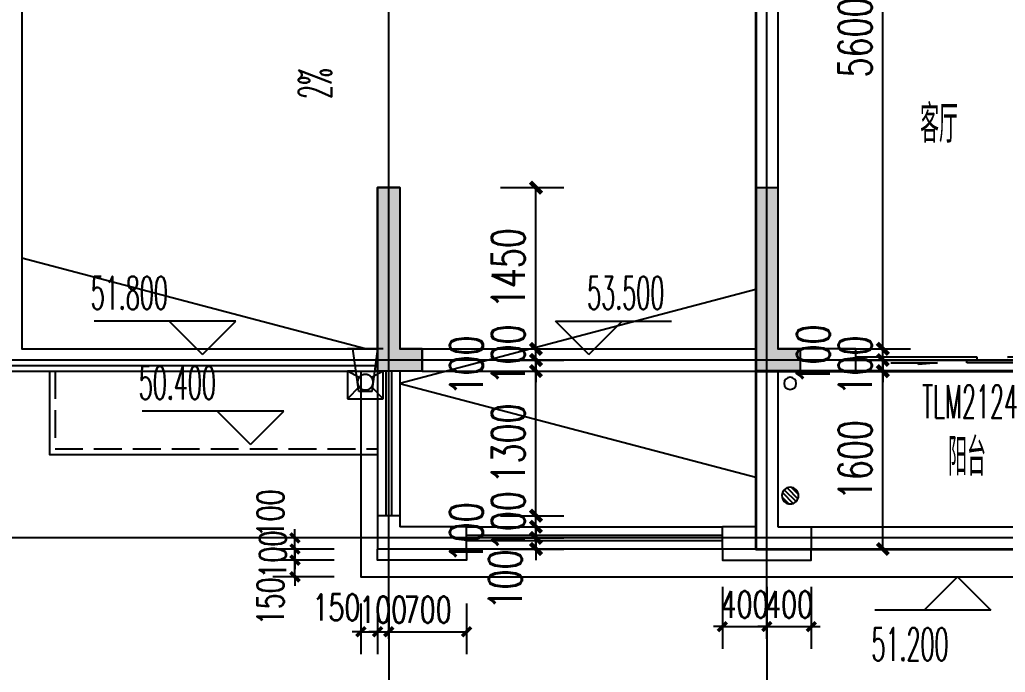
# Model space of a CAD drawing. Extents: x -59851 to 653804, y -249523 to 437614.
# Drawn here: x -30432 to -21569, y -112603 to -106734 of the extents above; entities that cross this region are included whole.
import ezdxf

# ---------------------------------------------------------------- set-up
doc = ezdxf.new("R2010")
doc.units = 0
doc.header["$LTSCALE"] = 1000
doc.header["$MEASUREMENT"] = 0
doc.linetypes.add('DASH', pattern=[0.35, 0.25, -0.1])
doc.linetypes.add('DASHEDX2', pattern=[1.5, 1, -0.5])
for name, color, linetype in [('-SY', 3, 'DASHEDX2'), ('A-ROOF', 7, 'Continuous'), ('A-外装饰线脚', 7, 'Continuous'), ('A-烟气道', 105, 'Continuous'), ('A-第三道尺寸线', 105, 'Continuous'), ('AE-FLOR', 151, 'Continuous'), ('AXIS', 3, 'Continuous'), ('DIM_ELEV', 3, 'Continuous'), ('DIM_SYMB', 3, 'Continuous'), ('DOTE', 16, 'Continuous'), ('NL', 5, 'Continuous'), ('PUB_HATCH', 8, 'Continuous'), ('PUB_TEXT', 7, 'Continuous'), ('WALL', 2, 'Continuous'), ('WINDOW', 4, 'Continuous'), ('WINDOW_TEXT', 7, 'Continuous'), ('ys', 154, 'Continuous'), ('剪力墙', 6, 'Continuous'), ('栏杆', 142, 'Continuous')]:
    doc.layers.add(name, color=color, linetype=linetype)
for name, color, linetype, lineweight in [('33计一半面积外廓线', 53, 'Continuous', 35), ('33计全面积外廓线', 21, 'Continuous', 35), ('A-第四道尺寸线(线脚尺寸)', 105, 'Continuous', 5)]:
    doc.layers.add(name, color=color, linetype=linetype, lineweight=lineweight)
doc.layers.add('_S-PS(排水管)', color=255, linetype='Continuous', plot=False)
doc.layers.add('A-area(算半面积)', color=23, linetype='Continuous', plot=False)
doc.styles.add('_TCH_DIM', font='SIMPLEX.shx', dxfattribs={"width": 0.7, "bigfont": 'GBCBIG.shx'})
doc.styles.add('_TCH_DIM_T3', font='SIMPLEX.shx', dxfattribs={"width": 0.705882, "bigfont": 'GBCBIG.shx'})
doc.styles.add('_TCH_WINDOW', font='SIMPLEX.shx', dxfattribs={"width": 0.7, "height": 3.5, "bigfont": 'GBCBIG.shx'})
doc.styles.get("Standard").update_dxf_attribs({"font": 'gbenor.shx', "width": 0.7, "bigfont": 'gbcbig.shx'})
doc.dimstyles.new('_TCH_ARCH&&100', dxfattribs={"dimtxt": 297.5, "dimasz": 100, "dimexe": 250, "dimexo": 300, "dimgap": 100, "dimtad": 1, "dimdec": 0, "dimzin": 0, "dimdsep": 46, "dimtxsty": '_TCH_DIM_T3', "dimblk": 'ARCHTICK', "dimcen": 0.09, "dimclrt": 7, "dimazin": 2, "dimtfac": 1, "dimtdec": 0, "dimtix": 1, "dimtmove": 2, "dimatfit": 3, "dimfxl": 0, "dimtolj": 1, "dimtzin": 0, "dimarcsym": 0})
doc.dimstyles.new('_TCH_ARCH&&80', dxfattribs={"dimtxt": 238, "dimasz": 80, "dimexe": 200, "dimexo": 240, "dimgap": 80, "dimtad": 1, "dimdec": 0, "dimzin": 0, "dimdsep": 46, "dimtxsty": '_TCH_DIM_T3', "dimblk": 'ARCHTICK', "dimcen": 0.09, "dimclrt": 7, "dimazin": 2, "dimtfac": 1, "dimtdec": 0, "dimtix": 1, "dimtmove": 2, "dimatfit": 3, "dimfxl": 0, "dimtolj": 1, "dimtzin": 0, "dimarcsym": 0})

# ---------------------------------------------------------------- blocks, each defined once
blk = doc.blocks.new('18fjlq0329')
at = {"layer": 'PUB_HATCH'}
for points in [[(-26813.7, -29544.5), (-27213.7, -29544.5), (-27213.7, -29344.5), (-27213.7, -27894.5), (-27013.7, -27894.5), (-27013.7, -29344.5), (-26813.7, -29344.5)], [(-23813.7, -29544.5), (-23813.7, -29344.5), (-23813.7, -27894.5), (-23613.7, -27894.5), (-23613.7, -29344.5), (-23413.7, -29344.5), (-23413.7, -29544.5)]]:
    blk.add_hatch(color=256, dxfattribs=at).paths.add_polyline_path(points)
at = {"layer": '剪力墙'}
for points in [[(-26813.7, -29544.5), (-27213.7, -29544.5), (-27213.7, -29344.5), (-27213.7, -27894.5), (-27013.7, -27894.5), (-27013.7, -29344.5), (-26813.7, -29344.5), (-26813.7, -29544.5)], [(-23813.7, -29544.5), (-23813.7, -29344.5), (-23813.7, -29344.5), (-23813.7, -27894.5), (-23613.7, -27894.5), (-23613.7, -29344.5), (-23413.7, -29344.5), (-23413.7, -29544.5), (-23813.7, -29544.5), (-23613.7, -29544.5)], [(-27013.7, -29344.5), (-27013.7, -29344.5)]]:
    blk.add_lwpolyline(points, dxfattribs=at)
blk = doc.blocks.new('zhouxianssceng0329')
at = {"layer": 'DOTE'}
for p, q in [((-27113.7, 132089.9), (-27113.7, 156469.4)), ((-23713.7, 132089.9), (-23713.7, 156469.4)), ((5501.3, 134598.2), (-44988.6, 134598.2)), ((5501.3, 132998.2), (-44988.6, 132998.2))]:
    blk.add_line(p, q, dxfattribs=at)
blk = doc.blocks.new('188xj0329')
blk.add_lwpolyline([(-27363.7, -34166.7), (-27363.7, -36016.7), (-20063.7, -36016.7), (-20063.7, -34866.7)])
at = {"layer": 'A-外装饰线脚'}
for points in [[(-26413.7, -35766.7), (-26413.7, -35866.7), (-27213.7, -35866.7), (-27213.7, -35766.7)], [(-24113.7, -35766.7), (-24113.7, -35866.7), (-23313.7, -35866.7), (-23313.7, -35766.7)]]:
    blk.add_lwpolyline(points, dxfattribs=at)
blk = doc.blocks.new('no2wuding0329')
at = {"layer": 'A-ROOF'}
for points in [[(-25563.6, 24698.2), (-29213.7, 24698.2), (-29213.7, 24898.2), (-29813.7, 24898.2), (-29813.7, 21598.2), (-30613.7, 21598.2), (-30613.7, 15698.2), (-27213.7, 15698.2)], [(-25563.6, 24648.2), (-29263.7, 24648.2), (-29263.7, 24848.2), (-29763.7, 24848.2), (-29763.7, 21548.2), (-30563.7, 21548.2), (-30563.7, 15748.2), (-27213.7, 15748.2)], [(-25563.6, 24498.2), (-29463.7, 24498.2), (-29613.7, 24498.2), (-29613.7, 21398.2), (-30413.7, 21398.2), (-30413.7, 15898.2), (-27213.7, 15898.2)], [(-30163.7, 15698.2), (-30163.7, 14948.2), (-27213.7, 14948.2)]]:
    blk.add_lwpolyline(points, dxfattribs=at)
at = {"layer": 'A-ROOF', "linetype": 'DASH'}
blk.add_lwpolyline([(-30113.7, 15698.2), (-30113.7, 14998.2), (-27213.7, 14998.2)], dxfattribs=at)
at = {"layer": 'A-烟气道'}
for points in [[(-27213.7, 24498.2), (-27213.7, 23818.2), (-26433.7, 23818.2), (-26433.7, 24498.2)], [(-27213.7, 24498.2), (-26433.7, 23818.2)], [(-26433.7, 24498.2), (-27213.7, 23818.2)]]:
    blk.add_lwpolyline(points, dxfattribs=at)
at = {"layer": 'A-烟气道', "linetype": 'DASH', "ltscale": 0.5}
for points in [[(-27113.7, 24498.2), (-27113.7, 23918.2), (-26533.7, 23918.2), (-26533.7, 24498.2)], [(-27013.7, 24498.2), (-27013.7, 24018.2), (-26633.7, 24018.2), (-26633.7, 24498.2)]]:
    blk.add_lwpolyline(points, dxfattribs=at)
at = {"layer": 'DIM_ELEV'}
for p, q in [((-27509.3, 24848.2), (-28783.3, 24848.2)), ((-27809.3, 24548.2), (-28109.3, 24848.2)), ((-27809.3, 24548.2), (-27509.3, 24848.2)), ((-30463.7, 20625.7), (-30763.7, 20925.7)), ((-30763.7, 20925.7), (-29489.7, 20925.7)), ((-30463.7, 20625.7), (-30163.7, 20925.7)), ((-27748.6, 19278.4), (-28048.6, 19578.4)), ((-28048.6, 19578.4), (-26774.6, 19578.4)), ((-27748.6, 19278.4), (-27448.6, 19578.4)), ((-28488.7, 16148.2), (-29762.8, 16148.2)), ((-28788.7, 15848.2), (-29088.7, 16148.2)), ((-28788.7, 15848.2), (-28488.7, 16148.2)), ((-28056.8, 15339.3), (-29330.9, 15339.3)), ((-28356.8, 15039.3), (-28656.8, 15339.3)), ((-28356.8, 15039.3), (-28056.8, 15339.3))]:
    blk.add_line(p, q, dxfattribs=at)
at = {"layer": 'PUB_TEXT', "style": '_TCH_DIM'}
for s, height, width, p in [('51.800', 297.5, 0.494118, (-28813.3, 24953.2)), ('51.800', 297.5, 0.494118, (-30219.7, 21030.7)), ('(', 297.5, 0.494118, (-26674.6, 19683.4)), ('结构', 337.59, 0.7, (-26576.6, 19683.4)), (')', 297.5, 0.494118, (-26232.5, 19683.4)), ('50.510', 297.5, 0.494118, (-27504.6, 19683.4)), ('51.800', 297.5, 0.494118, (-29792.8, 16253.2)), ('50.400', 297.5, 0.494118, (-29360.9, 15444.3))]:
    blk.add_text(s, height=height, dxfattribs=dict(at, width=width)).set_placement(p)
at = {"layer": 'PUB_TEXT', "width": 0.7}
blk.add_text('保温不上人屋面', height=337.59, dxfattribs=at).set_placement((-27704.4, 20349.2))
blk = doc.blocks.new('_ArchTick')
at = {"color": 0, "linetype": 'ByBlock', "const_width": 0.4}
blk.add_lwpolyline([(-0.5, -0.5), (0.5, 0.5)], dxfattribs=at)
blk = doc.blocks.new('*D535')
at = {"layer": 'A-第四道尺寸线(线脚尺寸)', "color": 0, "lineweight": -2, "transparency": 16777216}
for p, q in [((-27956.5, -104601.8), (-27956.5, -104521.8)), ((-27603.7, -104601.8), (-28156.5, -104601.8)), ((-27956.5, -104701.8), (-27956.5, -104601.8)), ((-27603.7, -104701.8), (-28156.5, -104701.8)), ((-27956.5, -104701.8), (-27956.5, -104781.8))]:
    blk.add_line(p, q, dxfattribs=at)
at = {"layer": 'Defpoints', "color": 0, "transparency": 16777216}
for p in [(-27956.5, -104601.8), (-27363.7, -104601.8), (-27363.7, -104701.8)]:
    blk.add_point(p, dxfattribs=at)
at = {"layer": 'A-第四道尺寸线(线脚尺寸)', "color": 0, "lineweight": -2, "transparency": 16777216, "xscale": 80, "yscale": 80, "zscale": 80}
for p, rotation in [((-27956.5, -104601.8), 270), ((-27956.5, -104701.8), 90)]:
    blk.add_blockref('_ArchTick', p, dxfattribs=dict(at, rotation=rotation))
at = {"layer": 'A-第四道尺寸线(线脚尺寸)', "color": 7, "transparency": 16777216, "insert": (-28176.5, -104381.8), "char_height": 238, "attachment_point": 5, "rotation": 90, "style": '_TCH_DIM_T3'}
blk.add_mtext('\\A1;100', dxfattribs=at)
blk = doc.blocks.new('*D536')
at = {"layer": 'A-第四道尺寸线(线脚尺寸)', "color": 0, "lineweight": -2, "transparency": 16777216}
for p, q in [((-27956.5, -104701.8), (-27956.5, -104621.8)), ((-27603.7, -104701.8), (-28156.5, -104701.8)), ((-27956.5, -104801.8), (-27956.5, -104701.8)), ((-27603.7, -104801.8), (-28156.5, -104801.8)), ((-27956.5, -104801.8), (-27956.5, -104881.8))]:
    blk.add_line(p, q, dxfattribs=at)
at = {"layer": 'Defpoints', "color": 0, "transparency": 16777216}
for p in [(-27956.5, -104701.8), (-27363.7, -104701.8), (-27363.7, -104801.8)]:
    blk.add_point(p, dxfattribs=at)
at = {"layer": 'A-第四道尺寸线(线脚尺寸)', "color": 0, "lineweight": -2, "transparency": 16777216, "xscale": 80, "yscale": 80, "zscale": 80}
for p, rotation in [((-27956.5, -104701.8), 270), ((-27956.5, -104801.8), 90)]:
    blk.add_blockref('_ArchTick', p, dxfattribs=dict(at, rotation=rotation))
at = {"layer": 'A-第四道尺寸线(线脚尺寸)', "color": 7, "transparency": 16777216, "insert": (-28155.5, -104751.8), "char_height": 238, "attachment_point": 5, "rotation": 90, "style": '_TCH_DIM_T3'}
blk.add_mtext('\\A1;100', dxfattribs=at)
blk = doc.blocks.new('*D537')
at = {"layer": 'A-第四道尺寸线(线脚尺寸)', "color": 0, "lineweight": -2, "transparency": 16777216}
for p, q in [((-27956.5, -104801.8), (-27956.5, -104721.8)), ((-27603.7, -104801.8), (-28156.5, -104801.8)), ((-27956.5, -104951.8), (-27956.5, -104801.8)), ((-27603.7, -104951.8), (-28156.5, -104951.8)), ((-27956.5, -104951.8), (-27956.5, -105031.8))]:
    blk.add_line(p, q, dxfattribs=at)
at = {"layer": 'Defpoints', "color": 0, "transparency": 16777216}
for p in [(-27956.5, -104801.8), (-27363.7, -104801.8), (-27363.7, -104951.8)]:
    blk.add_point(p, dxfattribs=at)
at = {"layer": 'A-第四道尺寸线(线脚尺寸)', "color": 0, "lineweight": -2, "transparency": 16777216, "xscale": 80, "yscale": 80, "zscale": 80}
for p, rotation in [((-27956.5, -104801.8), 270), ((-27956.5, -104951.8), 90)]:
    blk.add_blockref('_ArchTick', p, dxfattribs=dict(at, rotation=rotation))
at = {"layer": 'A-第四道尺寸线(线脚尺寸)', "color": 7, "transparency": 16777216, "insert": (-28176.5, -105171.8), "char_height": 238, "attachment_point": 5, "rotation": 90, "style": '_TCH_DIM_T3'}
blk.add_mtext('\\A1;150', dxfattribs=at)
blk = doc.blocks.new('*D538')
at = {"layer": 'A-第四道尺寸线(线脚尺寸)', "color": 0, "lineweight": -2, "transparency": 16777216}
for p, q in [((-27363.7, -105191.8), (-27363.7, -105646.1)), ((-27213.7, -105191.8), (-27213.7, -105646.1)), ((-27363.7, -105446.1), (-27443.7, -105446.1)), ((-27363.7, -105446.1), (-27213.7, -105446.1)), ((-27213.7, -105446.1), (-27133.7, -105446.1))]:
    blk.add_line(p, q, dxfattribs=at)
at = {"layer": 'Defpoints', "color": 0, "transparency": 16777216}
for p in [(-27363.7, -104951.8), (-27213.7, -104951.8), (-27213.7, -105446.1)]:
    blk.add_point(p, dxfattribs=at)
at = {"layer": 'A-第四道尺寸线(线脚尺寸)', "color": 0, "lineweight": -2, "transparency": 16777216, "xscale": 80, "yscale": 80, "zscale": 80}
blk.add_blockref('_ArchTick', (-27363.7, -105446.1), dxfattribs=at)
at = {"layer": 'A-第四道尺寸线(线脚尺寸)', "color": 0, "lineweight": -2, "transparency": 16777216, "xscale": 80, "yscale": 80, "zscale": 80, "rotation": 180}
blk.add_blockref('_ArchTick', (-27213.7, -105446.1), dxfattribs=at)
at = {"layer": 'A-第四道尺寸线(线脚尺寸)', "color": 7, "transparency": 16777216, "insert": (-27583.7, -105226.1), "char_height": 238, "attachment_point": 5, "style": '_TCH_DIM_T3'}
blk.add_mtext('\\A1;150', dxfattribs=at)
blk = doc.blocks.new('*D539')
at = {"layer": 'A-第四道尺寸线(线脚尺寸)', "color": 0, "lineweight": -2, "transparency": 16777216}
for p, q in [((-27213.7, -105191.8), (-27213.7, -105646.1)), ((-27113.7, -105191.8), (-27113.7, -105646.1)), ((-27213.7, -105446.1), (-27293.7, -105446.1)), ((-27213.7, -105446.1), (-27113.7, -105446.1)), ((-27113.7, -105446.1), (-27033.7, -105446.1))]:
    blk.add_line(p, q, dxfattribs=at)
at = {"layer": 'Defpoints', "color": 0, "transparency": 16777216}
for p in [(-27213.7, -104951.8), (-27113.7, -104951.8), (-27113.7, -105446.1)]:
    blk.add_point(p, dxfattribs=at)
at = {"layer": 'A-第四道尺寸线(线脚尺寸)', "color": 0, "lineweight": -2, "transparency": 16777216, "xscale": 80, "yscale": 80, "zscale": 80}
blk.add_blockref('_ArchTick', (-27213.7, -105446.1), dxfattribs=at)
at = {"layer": 'A-第四道尺寸线(线脚尺寸)', "color": 0, "lineweight": -2, "transparency": 16777216, "xscale": 80, "yscale": 80, "zscale": 80, "rotation": 180}
blk.add_blockref('_ArchTick', (-27113.7, -105446.1), dxfattribs=at)
at = {"layer": 'A-第四道尺寸线(线脚尺寸)', "color": 7, "transparency": 16777216, "insert": (-27163.7, -105247.1), "char_height": 238, "attachment_point": 5, "style": '_TCH_DIM_T3'}
blk.add_mtext('\\A1;100', dxfattribs=at)
blk = doc.blocks.new('*D540')
at = {"layer": 'A-第四道尺寸线(线脚尺寸)', "color": 0, "lineweight": -2, "transparency": 16777216}
for p, q in [((-27113.7, -105191.8), (-27113.7, -105646.1)), ((-26413.7, -105191.8), (-26413.7, -105646.1)), ((-27113.7, -105446.1), (-26413.7, -105446.1))]:
    blk.add_line(p, q, dxfattribs=at)
at = {"layer": 'Defpoints', "color": 0, "transparency": 16777216}
for p in [(-27113.7, -104951.8), (-26413.7, -104951.8), (-26413.7, -105446.1)]:
    blk.add_point(p, dxfattribs=at)
at = {"layer": 'A-第四道尺寸线(线脚尺寸)', "color": 0, "lineweight": -2, "transparency": 16777216, "xscale": 80, "yscale": 80, "zscale": 80, "rotation": 180}
blk.add_blockref('_ArchTick', (-27113.7, -105446.1), dxfattribs=at)
at = {"layer": 'A-第四道尺寸线(线脚尺寸)', "color": 0, "lineweight": -2, "transparency": 16777216, "xscale": 80, "yscale": 80, "zscale": 80}
blk.add_blockref('_ArchTick', (-26413.7, -105446.1), dxfattribs=at)
at = {"layer": 'A-第四道尺寸线(线脚尺寸)', "color": 7, "transparency": 16777216, "insert": (-26763.7, -105247.1), "char_height": 238, "attachment_point": 5, "style": '_TCH_DIM_T3'}
blk.add_mtext('\\A1;700', dxfattribs=at)
blk = doc.blocks.new('*D541')
at = {"layer": 'A-第四道尺寸线(线脚尺寸)', "color": 0, "lineweight": -2, "transparency": 16777216}
for p, q in [((-24113.7, -105041.8), (-24113.7, -105599.3)), ((-23713.7, -105041.8), (-23713.7, -105599.3)), ((-24113.7, -105399.3), (-24193.7, -105399.3)), ((-24113.7, -105399.3), (-23713.7, -105399.3)), ((-23713.7, -105399.3), (-23633.7, -105399.3))]:
    blk.add_line(p, q, dxfattribs=at)
at = {"layer": 'Defpoints', "color": 0, "transparency": 16777216}
for p in [(-24113.7, -104801.8), (-23713.7, -104801.8), (-23713.7, -105399.3)]:
    blk.add_point(p, dxfattribs=at)
at = {"layer": 'A-第四道尺寸线(线脚尺寸)', "color": 0, "lineweight": -2, "transparency": 16777216, "xscale": 80, "yscale": 80, "zscale": 80}
blk.add_blockref('_ArchTick', (-24113.7, -105399.3), dxfattribs=at)
at = {"layer": 'A-第四道尺寸线(线脚尺寸)', "color": 0, "lineweight": -2, "transparency": 16777216, "xscale": 80, "yscale": 80, "zscale": 80, "rotation": 180}
blk.add_blockref('_ArchTick', (-23713.7, -105399.3), dxfattribs=at)
at = {"layer": 'A-第四道尺寸线(线脚尺寸)', "color": 7, "transparency": 16777216, "insert": (-23913.7, -105200.3), "char_height": 238, "attachment_point": 5, "style": '_TCH_DIM_T3'}
blk.add_mtext('\\A1;400', dxfattribs=at)
blk = doc.blocks.new('*D542')
at = {"layer": 'A-第四道尺寸线(线脚尺寸)', "color": 0, "lineweight": -2, "transparency": 16777216}
for p, q in [((-23713.7, -105041.8), (-23713.7, -105599.3)), ((-23313.7, -105041.8), (-23313.7, -105599.3)), ((-23713.7, -105399.3), (-23793.7, -105399.3)), ((-23713.7, -105399.3), (-23313.7, -105399.3)), ((-23313.7, -105399.3), (-23233.7, -105399.3))]:
    blk.add_line(p, q, dxfattribs=at)
at = {"layer": 'Defpoints', "color": 0, "transparency": 16777216}
for p in [(-23713.7, -104801.8), (-23313.7, -104801.8), (-23313.7, -105399.3)]:
    blk.add_point(p, dxfattribs=at)
at = {"layer": 'A-第四道尺寸线(线脚尺寸)', "color": 0, "lineweight": -2, "transparency": 16777216, "xscale": 80, "yscale": 80, "zscale": 80}
blk.add_blockref('_ArchTick', (-23713.7, -105399.3), dxfattribs=at)
at = {"layer": 'A-第四道尺寸线(线脚尺寸)', "color": 0, "lineweight": -2, "transparency": 16777216, "xscale": 80, "yscale": 80, "zscale": 80, "rotation": 180}
blk.add_blockref('_ArchTick', (-23313.7, -105399.3), dxfattribs=at)
at = {"layer": 'A-第四道尺寸线(线脚尺寸)', "color": 7, "transparency": 16777216, "insert": (-23513.7, -105200.3), "char_height": 238, "attachment_point": 5, "style": '_TCH_DIM_T3'}
blk.add_mtext('\\A1;400', dxfattribs=at)
blk = doc.blocks.new('wumianyushuidou')
at = {"layer": '-SY'}
for p, q in [((34700.7, -105144.2), (34642.1, -105040.9)), ((34784.3, -105145.3), (34892.1, -105040.9)), ((34642.1, -105360.9), (34700.7, -105257.6)), ((34892.1, -105360.9), (34784.3, -105256.5))]:
    blk.add_line(p, q, dxfattribs=at)
for points in [[(34442.1, -105360.9), (34442.1, -105040.9)], [(34825.9, -105140.9), (34442.1, -105088.5)], [(34642.1, -105040.9), (34892.1, -105040.9)], [(34642.1, -105115.3), (34642.1, -105040.9)], [(34892.1, -105040.9), (34892.1, -105360.9)], [(34825.9, -105260.9), (34825.9, -105140.9)], [(34825.9, -105260.9), (34442.1, -105313.3)], [(34642.1, -105360.9), (34642.1, -105282.4)], [(34892.1, -105360.9), (34642.1, -105360.9)]]:
    blk.add_lwpolyline(points, dxfattribs=at)
blk.add_circle((34741.8, -105200.9), 70, dxfattribs=at)
blk = doc.blocks.new('18fyushuidou0429')
at = {"rotation": 90}
blk.add_blockref('wumianyushuidou', (-132714.5, -128743.8), dxfattribs=at)
at = {"xscale": -1, "rotation": 90}
blk.add_blockref('wumianyushuidou', (-132524.6, -68459.7), dxfattribs=at)
blk = doc.blocks.new('_LV13')
at = {"color": 0}
for p, q in [((-0.071, 0.495), (-0.495, 0.071)), ((0.183, 0.465), (-0.465, -0.183)), ((0.354, 0.354), (-0.354, -0.354)), ((0.465, 0.183), (-0.183, -0.465)), ((0.495, -0.071), (0.071, -0.495))]:
    blk.add_line(p, q, dxfattribs=at)
blk.add_circle((0, 0), 0.5)
blk = doc.blocks.new('jfdsjajkjkjkjkh')
at = {"layer": '_S-PS(排水管)'}
blk.add_lwpolyline([(-23558.7, 137478.3, 1), (-23448.7, 137478.3, 1)], format="xyb", close=True, dxfattribs=at)
at = {"layer": 'NL', "ltscale": 0.5, "extrusion": (0, 0, -1), "xscale": 150, "yscale": 150, "zscale": -150}
blk.add_blockref('_LV13', (23503.7, 136468.3), dxfattribs=at)
blk = doc.blocks.new('*D831')
at = {"layer": 'A-第三道尺寸线', "color": 0, "lineweight": -2, "transparency": 16777216}
for p, q in [((-23013.7, -109894.3), (-22420.5, -109894.3)), ((-22670.5, -111494.3), (-22670.5, -109894.3)), ((-23013.7, -111494.3), (-22420.5, -111494.3))]:
    blk.add_line(p, q, dxfattribs=at)
at = {"layer": 'Defpoints', "color": 0, "transparency": 16777216}
for p in [(-23313.7, -109894.3), (-22670.5, -109894.3), (-23313.7, -111494.3)]:
    blk.add_point(p, dxfattribs=at)
at = {"layer": 'A-第三道尺寸线', "color": 0, "lineweight": -2, "transparency": 16777216, "xscale": 100, "yscale": 100, "zscale": 100}
for p, rotation in [((-22670.5, -109894.3), 90), ((-22670.5, -111494.3), 270)]:
    blk.add_blockref('_ArchTick', p, dxfattribs=dict(at, rotation=rotation))
at = {"layer": 'A-第三道尺寸线', "color": 7, "transparency": 16777216, "insert": (-22919.3, -110694.3), "char_height": 297.5, "attachment_point": 5, "rotation": 90, "style": '_TCH_DIM_T3'}
blk.add_mtext('\\A1;1600', dxfattribs=at)
blk = doc.blocks.new('*D832')
at = {"layer": 'A-第三道尺寸线', "color": 0, "lineweight": -2, "transparency": 16777216}
for p, q in [((-22670.5, -109794.3), (-22670.5, -109694.3)), ((-23013.7, -109794.3), (-22420.5, -109794.3)), ((-22670.5, -109894.3), (-22670.5, -109794.3)), ((-23013.7, -109894.3), (-22420.5, -109894.3)), ((-22670.5, -109894.3), (-22670.5, -109994.3))]:
    blk.add_line(p, q, dxfattribs=at)
at = {"layer": 'Defpoints', "color": 0, "transparency": 16777216}
for p in [(-23313.7, -109794.3), (-22670.5, -109794.3), (-23313.7, -109894.3)]:
    blk.add_point(p, dxfattribs=at)
at = {"layer": 'A-第三道尺寸线', "color": 0, "lineweight": -2, "transparency": 16777216, "xscale": 100, "yscale": 100, "zscale": 100}
for p, rotation in [((-22670.5, -109794.3), 270), ((-22670.5, -109894.3), 90)]:
    blk.add_blockref('_ArchTick', p, dxfattribs=dict(at, rotation=rotation))
at = {"layer": 'A-第三道尺寸线', "color": 7, "transparency": 16777216, "insert": (-22919.3, -109844.3), "char_height": 297.5, "attachment_point": 5, "rotation": 90, "style": '_TCH_DIM_T3'}
blk.add_mtext('\\A1;100', dxfattribs=at)
blk = doc.blocks.new('*D833')
at = {"layer": 'A-第三道尺寸线', "color": 0, "lineweight": -2, "transparency": 16777216}
for p, q in [((-22670.5, -109694.3), (-22670.5, -109594.3)), ((-23013.7, -109694.3), (-22420.5, -109694.3)), ((-22670.5, -109794.3), (-22670.5, -109694.3)), ((-23013.7, -109794.3), (-22420.5, -109794.3)), ((-22670.5, -109794.3), (-22670.5, -109894.3))]:
    blk.add_line(p, q, dxfattribs=at)
at = {"layer": 'Defpoints', "color": 0, "transparency": 16777216}
for p in [(-23313.7, -109694.3), (-22670.5, -109694.3), (-23313.7, -109794.3)]:
    blk.add_point(p, dxfattribs=at)
at = {"layer": 'A-第三道尺寸线', "color": 0, "lineweight": -2, "transparency": 16777216, "xscale": 100, "yscale": 100, "zscale": 100}
for p, rotation in [((-22670.5, -109694.3), 270), ((-22670.5, -109794.3), 90)]:
    blk.add_blockref('_ArchTick', p, dxfattribs=dict(at, rotation=rotation))
at = {"layer": 'A-第三道尺寸线', "color": 7, "transparency": 16777216, "insert": (-23295.5, -109744.3), "char_height": 297.5, "attachment_point": 5, "rotation": 90, "style": '_TCH_DIM_T3'}
blk.add_mtext('\\A1;100', dxfattribs=at)
blk = doc.blocks.new('*D834')
at = {"layer": 'A-第三道尺寸线', "color": 0, "lineweight": -2, "transparency": 16777216}
for p, q in [((-23013.7, -104094.3), (-22420.5, -104094.3)), ((-22670.5, -109694.3), (-22670.5, -104094.3)), ((-23013.7, -109694.3), (-22420.5, -109694.3))]:
    blk.add_line(p, q, dxfattribs=at)
at = {"layer": 'Defpoints', "color": 0, "transparency": 16777216}
for p in [(-23313.7, -104094.3), (-22670.5, -104094.3), (-23313.7, -109694.3)]:
    blk.add_point(p, dxfattribs=at)
at = {"layer": 'A-第三道尺寸线', "color": 0, "lineweight": -2, "transparency": 16777216, "xscale": 100, "yscale": 100, "zscale": 100}
for p, rotation in [((-22670.5, -104094.3), 90), ((-22670.5, -109694.3), 270)]:
    blk.add_blockref('_ArchTick', p, dxfattribs=dict(at, rotation=rotation))
at = {"layer": 'A-第三道尺寸线', "color": 7, "transparency": 16777216, "insert": (-22919.3, -106894.3), "char_height": 297.5, "attachment_point": 5, "rotation": 90, "style": '_TCH_DIM_T3'}
blk.add_mtext('\\A1;5600', dxfattribs=at)
blk = doc.blocks.new('*D1681')
at = {"layer": 'A-第三道尺寸线', "color": 0, "lineweight": -2, "transparency": 16777216}
for p, q in [((-26109.5, -108244.3), (-25539.8, -108244.3)), ((-25789.8, -109694.3), (-25789.8, -108244.3)), ((-26109.5, -109694.3), (-25539.8, -109694.3))]:
    blk.add_line(p, q, dxfattribs=at)
at = {"layer": 'Defpoints', "color": 0, "transparency": 16777216}
for p in [(-26409.5, -108244.3), (-25789.8, -108244.3), (-26409.5, -109694.3)]:
    blk.add_point(p, dxfattribs=at)
at = {"layer": 'A-第三道尺寸线', "color": 0, "lineweight": -2, "transparency": 16777216, "xscale": 100, "yscale": 100, "zscale": 100}
for p, rotation in [((-25789.8, -108244.3), 90), ((-25789.8, -109694.3), 270)]:
    blk.add_blockref('_ArchTick', p, dxfattribs=dict(at, rotation=rotation))
at = {"layer": 'A-第三道尺寸线', "color": 7, "transparency": 16777216, "insert": (-26038.5, -108969.3), "char_height": 297.5, "attachment_point": 5, "rotation": 90, "style": '_TCH_DIM_T3'}
blk.add_mtext('\\A1;1450', dxfattribs=at)
blk = doc.blocks.new('*D1682')
at = {"layer": 'A-第三道尺寸线', "color": 0, "lineweight": -2, "transparency": 16777216}
for p, q in [((-25789.8, -109694.3), (-25789.8, -109594.3)), ((-26109.5, -109694.3), (-25539.8, -109694.3)), ((-25789.8, -109794.3), (-25789.8, -109694.3)), ((-26109.5, -109794.3), (-25539.8, -109794.3)), ((-25789.8, -109794.3), (-25789.8, -109894.3))]:
    blk.add_line(p, q, dxfattribs=at)
at = {"layer": 'Defpoints', "color": 0, "transparency": 16777216}
for p in [(-26409.5, -109694.3), (-25789.8, -109694.3), (-26409.5, -109794.3)]:
    blk.add_point(p, dxfattribs=at)
at = {"layer": 'A-第三道尺寸线', "color": 0, "lineweight": -2, "transparency": 16777216, "xscale": 100, "yscale": 100, "zscale": 100}
for p, rotation in [((-25789.8, -109694.3), 270), ((-25789.8, -109794.3), 90)]:
    blk.add_blockref('_ArchTick', p, dxfattribs=dict(at, rotation=rotation))
at = {"layer": 'A-第三道尺寸线', "color": 7, "transparency": 16777216, "insert": (-26038.5, -109744.3), "char_height": 297.5, "attachment_point": 5, "rotation": 90, "style": '_TCH_DIM_T3'}
blk.add_mtext('\\A1;100', dxfattribs=at)
blk = doc.blocks.new('*D1683')
at = {"layer": 'A-第三道尺寸线', "color": 0, "lineweight": -2, "transparency": 16777216}
for p, q in [((-25789.8, -109794.3), (-25789.8, -109694.3)), ((-26109.5, -109794.3), (-25539.8, -109794.3)), ((-25789.8, -109894.3), (-25789.8, -109794.3)), ((-26109.5, -109894.3), (-25539.8, -109894.3)), ((-25789.8, -109894.3), (-25789.8, -109994.3))]:
    blk.add_line(p, q, dxfattribs=at)
at = {"layer": 'Defpoints', "color": 0, "transparency": 16777216}
for p in [(-26409.5, -109794.3), (-25789.8, -109794.3), (-26409.5, -109894.3)]:
    blk.add_point(p, dxfattribs=at)
at = {"layer": 'A-第三道尺寸线', "color": 0, "lineweight": -2, "transparency": 16777216, "xscale": 100, "yscale": 100, "zscale": 100}
for p, rotation in [((-25789.8, -109794.3), 270), ((-25789.8, -109894.3), 90)]:
    blk.add_blockref('_ArchTick', p, dxfattribs=dict(at, rotation=rotation))
at = {"layer": 'A-第三道尺寸线', "color": 7, "transparency": 16777216, "insert": (-26414.8, -109844.3), "char_height": 297.5, "attachment_point": 5, "rotation": 90, "style": '_TCH_DIM_T3'}
blk.add_mtext('\\A1;100', dxfattribs=at)
blk = doc.blocks.new('*D1684')
at = {"layer": 'A-第三道尺寸线', "color": 0, "lineweight": -2, "transparency": 16777216}
for p, q in [((-26109.5, -109894.3), (-25539.8, -109894.3)), ((-25789.8, -111194.3), (-25789.8, -109894.3)), ((-26109.5, -111194.3), (-25539.8, -111194.3))]:
    blk.add_line(p, q, dxfattribs=at)
at = {"layer": 'Defpoints', "color": 0, "transparency": 16777216}
for p in [(-26409.5, -109894.3), (-25789.8, -109894.3), (-26409.5, -111194.3)]:
    blk.add_point(p, dxfattribs=at)
at = {"layer": 'A-第三道尺寸线', "color": 0, "lineweight": -2, "transparency": 16777216, "xscale": 100, "yscale": 100, "zscale": 100}
for p, rotation in [((-25789.8, -109894.3), 90), ((-25789.8, -111194.3), 270)]:
    blk.add_blockref('_ArchTick', p, dxfattribs=dict(at, rotation=rotation))
at = {"layer": 'A-第三道尺寸线', "color": 7, "transparency": 16777216, "insert": (-26038.5, -110544.3), "char_height": 297.5, "attachment_point": 5, "rotation": 90, "style": '_TCH_DIM_T3'}
blk.add_mtext('\\A1;1300', dxfattribs=at)
blk = doc.blocks.new('*D1685')
at = {"layer": 'A-第三道尺寸线', "color": 0, "lineweight": -2, "transparency": 16777216}
for p, q in [((-25789.8, -111194.3), (-25789.8, -111094.3)), ((-26109.5, -111194.3), (-25539.8, -111194.3)), ((-25789.8, -111294.3), (-25789.8, -111194.3)), ((-26109.5, -111294.3), (-25539.8, -111294.3)), ((-25789.8, -111294.3), (-25789.8, -111394.3))]:
    blk.add_line(p, q, dxfattribs=at)
at = {"layer": 'Defpoints', "color": 0, "transparency": 16777216}
for p in [(-26409.5, -111194.3), (-25789.8, -111194.3), (-26409.5, -111294.3)]:
    blk.add_point(p, dxfattribs=at)
at = {"layer": 'A-第三道尺寸线', "color": 0, "lineweight": -2, "transparency": 16777216, "xscale": 100, "yscale": 100, "zscale": 100}
for p, rotation in [((-25789.8, -111194.3), 270), ((-25789.8, -111294.3), 90)]:
    blk.add_blockref('_ArchTick', p, dxfattribs=dict(at, rotation=rotation))
at = {"layer": 'A-第三道尺寸线', "color": 7, "transparency": 16777216, "insert": (-26038.5, -111244.3), "char_height": 297.5, "attachment_point": 5, "rotation": 90, "style": '_TCH_DIM_T3'}
blk.add_mtext('\\A1;100', dxfattribs=at)
blk = doc.blocks.new('*D1686')
at = {"layer": 'A-第三道尺寸线', "color": 0, "lineweight": -2, "transparency": 16777216}
for p, q in [((-25789.8, -111294.3), (-25789.8, -111194.3)), ((-26109.5, -111294.3), (-25539.8, -111294.3)), ((-25789.8, -111394.3), (-25789.8, -111294.3)), ((-26109.5, -111394.3), (-25539.8, -111394.3)), ((-25789.8, -111394.3), (-25789.8, -111494.3))]:
    blk.add_line(p, q, dxfattribs=at)
at = {"layer": 'Defpoints', "color": 0, "transparency": 16777216}
for p in [(-26409.5, -111294.3), (-25789.8, -111294.3), (-26409.5, -111394.3)]:
    blk.add_point(p, dxfattribs=at)
at = {"layer": 'A-第三道尺寸线', "color": 0, "lineweight": -2, "transparency": 16777216, "xscale": 100, "yscale": 100, "zscale": 100}
for p, rotation in [((-25789.8, -111294.3), 270), ((-25789.8, -111394.3), 90)]:
    blk.add_blockref('_ArchTick', p, dxfattribs=dict(at, rotation=rotation))
at = {"layer": 'A-第三道尺寸线', "color": 7, "transparency": 16777216, "insert": (-26414.8, -111344.3), "char_height": 297.5, "attachment_point": 5, "rotation": 90, "style": '_TCH_DIM_T3'}
blk.add_mtext('\\A1;100', dxfattribs=at)
blk = doc.blocks.new('*D1687')
at = {"layer": 'A-第三道尺寸线', "color": 0, "lineweight": -2, "transparency": 16777216}
for p, q in [((-25789.8, -111394.3), (-25789.8, -111294.3)), ((-26109.5, -111394.3), (-25539.8, -111394.3)), ((-25789.8, -111494.3), (-25789.8, -111394.3)), ((-26109.5, -111494.3), (-25539.8, -111494.3)), ((-25789.8, -111494.3), (-25789.8, -111594.3))]:
    blk.add_line(p, q, dxfattribs=at)
at = {"layer": 'Defpoints', "color": 0, "transparency": 16777216}
for p in [(-26409.5, -111394.3), (-25789.8, -111394.3), (-26409.5, -111494.3)]:
    blk.add_point(p, dxfattribs=at)
at = {"layer": 'A-第三道尺寸线', "color": 0, "lineweight": -2, "transparency": 16777216, "xscale": 100, "yscale": 100, "zscale": 100}
for p, rotation in [((-25789.8, -111394.3), 270), ((-25789.8, -111494.3), 90)]:
    blk.add_blockref('_ArchTick', p, dxfattribs=dict(at, rotation=rotation))
at = {"layer": 'A-第三道尺寸线', "color": 7, "transparency": 16777216, "insert": (-26064.8, -111769.3), "char_height": 297.5, "attachment_point": 5, "rotation": 90, "style": '_TCH_DIM_T3'}
blk.add_mtext('\\A1;100', dxfattribs=at)
blk = doc.blocks.new('*D3169')
at = {"layer": 'AXIS', "color": 0, "lineweight": -2, "transparency": 16777216}
for p, q in [((-30513.7, -112602.6), (-30513.7, -115052.6)), ((-27113.7, -112602.6), (-27113.7, -115052.6)), ((-30513.7, -114802.6), (-27113.7, -114802.6))]:
    blk.add_line(p, q, dxfattribs=at)
at = {"layer": 'Defpoints', "color": 0, "transparency": 16777216}
for p in [(-30513.7, -112302.6), (-27113.7, -112302.6), (-27113.7, -114802.6)]:
    blk.add_point(p, dxfattribs=at)
at = {"layer": 'AXIS', "color": 0, "lineweight": -2, "transparency": 16777216, "xscale": 100, "yscale": 100, "zscale": 100, "rotation": 180}
blk.add_blockref('_ArchTick', (-30513.7, -114802.6), dxfattribs=at)
at = {"layer": 'AXIS', "color": 0, "lineweight": -2, "transparency": 16777216, "xscale": 100, "yscale": 100, "zscale": 100}
blk.add_blockref('_ArchTick', (-27113.7, -114802.6), dxfattribs=at)
at = {"layer": 'AXIS', "color": 7, "transparency": 16777216, "insert": (-28813.7, -114553.9), "char_height": 297.5, "attachment_point": 5, "style": '_TCH_DIM_T3'}
blk.add_mtext('\\A1;3400', dxfattribs=at)
blk = doc.blocks.new('*D3170')
at = {"layer": 'AXIS', "color": 0, "lineweight": -2, "transparency": 16777216}
for p, q in [((-27113.7, -112602.6), (-27113.7, -115052.6)), ((-23713.7, -112602.6), (-23713.7, -115052.6)), ((-27113.7, -114802.6), (-23713.7, -114802.6))]:
    blk.add_line(p, q, dxfattribs=at)
at = {"layer": 'Defpoints', "color": 0, "transparency": 16777216}
for p in [(-27113.7, -112302.6), (-23713.7, -112302.6), (-23713.7, -114802.6)]:
    blk.add_point(p, dxfattribs=at)
at = {"layer": 'AXIS', "color": 0, "lineweight": -2, "transparency": 16777216, "xscale": 100, "yscale": 100, "zscale": 100, "rotation": 180}
blk.add_blockref('_ArchTick', (-27113.7, -114802.6), dxfattribs=at)
at = {"layer": 'AXIS', "color": 0, "lineweight": -2, "transparency": 16777216, "xscale": 100, "yscale": 100, "zscale": 100}
blk.add_blockref('_ArchTick', (-23713.7, -114802.6), dxfattribs=at)
at = {"layer": 'AXIS', "color": 7, "transparency": 16777216, "insert": (-25413.7, -114553.9), "char_height": 297.5, "attachment_point": 5, "style": '_TCH_DIM_T3'}
blk.add_mtext('\\A1;3400', dxfattribs=at)
blk = doc.blocks.new('*D3171')
at = {"layer": 'AXIS', "color": 0, "lineweight": -2, "transparency": 16777216}
for p, q in [((-23713.7, -112602.6), (-23713.7, -115052.6)), ((-20313.7, -112602.6), (-20313.7, -115052.6)), ((-23713.7, -114802.6), (-20313.7, -114802.6))]:
    blk.add_line(p, q, dxfattribs=at)
at = {"layer": 'Defpoints', "color": 0, "transparency": 16777216}
for p in [(-23713.7, -112302.6), (-20313.7, -112302.6), (-20313.7, -114802.6)]:
    blk.add_point(p, dxfattribs=at)
at = {"layer": 'AXIS', "color": 0, "lineweight": -2, "transparency": 16777216, "xscale": 100, "yscale": 100, "zscale": 100, "rotation": 180}
blk.add_blockref('_ArchTick', (-23713.7, -114802.6), dxfattribs=at)
at = {"layer": 'AXIS', "color": 0, "lineweight": -2, "transparency": 16777216, "xscale": 100, "yscale": 100, "zscale": 100}
blk.add_blockref('_ArchTick', (-20313.7, -114802.6), dxfattribs=at)
at = {"layer": 'AXIS', "color": 7, "transparency": 16777216, "insert": (-22013.7, -114553.9), "char_height": 297.5, "attachment_point": 5, "style": '_TCH_DIM_T3'}
blk.add_mtext('\\A1;3400', dxfattribs=at)
blk = doc.blocks.new('$DorLib2D$00000131')
at = {"color": 0, "linetype": 'Continuous'}
for p, q in [((0.15, 0.125), (0.2319, 0.1973)), ((0.2319, 0.1973), (0.2319, 0.125)), ((-0.5, 0.125), (-0.5, 0)), ((0.0192, 0.125), (-0.5, 0.125)), ((0.0192, 0), (0.0192, 0.125)), ((0.35, 0.125), (0.15, 0.125)), ((-0.5, 0), (0.0192, 0)), ((-0.024, 0), (0.5, 0)), ((-0.024, -0.125), (-0.024, 0)), ((0.5, 0), (0.5, -0.125)), ((-0.35, -0.125), (-0.15, -0.125)), ((-0.2319, -0.1973), (-0.2319, -0.125)), ((-0.15, -0.125), (-0.2319, -0.1973)), ((0.5, -0.125), (-0.024, -0.125))]:
    blk.add_line(p, q, dxfattribs=at)
blk = doc.blocks.new('18fxianjiao')
at = {"layer": 'A-第四道尺寸线(线脚尺寸)'}
for base, p1, p2, angle, picture, middle in [((-27956.5, -104601.8), (-27363.7, -104701.8), (-27363.7, -104601.8), 90, '*D535', (-28176.5, -104381.8)), ((-27956.5, -104801.8), (-27363.7, -104951.8), (-27363.7, -104801.8), 90, '*D537', (-28176.5, -105171.8)), ((-27213.7, -105446.1), (-27363.7, -104951.8), (-27213.7, -104951.8), 0, '*D538', (-27583.7, -105226.1))]:
    dim = blk.add_linear_dim(base=base, p1=p1, p2=p2, angle=angle, dimstyle='_TCH_ARCH&&80', dxfattribs=at)
    dim.commit()
    dim.dimension.update_dxf_attribs({"geometry": picture, "text_midpoint": middle, "dimtype": 129})
for p1, p2, distance, picture, middle in [((-27363.7, -104801.8), (-27363.7, -104701.8), 592.8, '*D536', (-28155.5, -104751.8)), ((-24113.7, -104801.8), (-23713.7, -104801.8), -597.6, '*D541', (-23913.7, -105200.3)), ((-23713.7, -104801.8), (-23313.7, -104801.8), -597.6, '*D542', (-23513.7, -105200.3)), ((-27213.7, -104951.8), (-27113.7, -104951.8), -494.3, '*D539', (-27163.7, -105247.1)), ((-27113.7, -104951.8), (-26413.7, -104951.8), -494.3, '*D540', (-26763.7, -105247.1))]:
    dim = blk.add_aligned_dim(p1=p1, p2=p2, distance=distance, dimstyle='_TCH_ARCH&&80', dxfattribs=at)
    dim.commit()
    dim.dimension.update_dxf_attribs({"geometry": picture, "text_midpoint": middle})

msp = doc.modelspace()

# ---------------------------------------------------------------- linework, layer by layer
for points in [[(-26813.7, -109694.3), (-23813.7, -109694.3)], [(-26813.7, -109894.3), (-23813.7, -109894.3)]]:
    msp.add_lwpolyline(points)
at = {"layer": '33计一半面积外廓线'}
msp.add_lwpolyline([(-23813.7, -109894.3), (-23813.7, -111494.3), (-20213.7, -111494.3), (-20213.7, -109894.3)], close=True, dxfattribs=at)
at = {"layer": '33计全面积外廓线'}
msp.add_lwpolyline([(-16213.7, -103994.3), (-17613.7, -103994.3), (-17613.7, -100894.3), (-23813.7, -100894.3), (-23813.7, -109894.3), (186.3, -109894.3)], dxfattribs=at)
at = {"layer": 'AE-FLOR'}
for points in [[(-27213.7, -109894.3), (-27213.7, -111194.3)], [(-27013.7, -109894.3), (-27013.7, -111194.3)], [(-26413.7, -111294.3), (-24113.7, -111294.3)], [(-23313.7, -111294.3), (-21013.7, -111294.3)], [(-24113.7, -111494.3), (-26413.7, -111494.3)], [(-23313.7, -111494.3), (-21013.7, -111494.3)]]:
    msp.add_lwpolyline(points, dxfattribs=at)
at = {"layer": 'AXIS'}
for p, q in [((-27113.7, -112302.6), (-27113.7, -116302.6)), ((-23713.7, -112302.6), (-23713.7, -116302.6))]:
    msp.add_line(p, q, dxfattribs=at)
at = {"layer": 'DIM_ELEV'}
for p, q in [((-25313.7, -109744.3), (-25613.7, -109444.3)), ((-25613.7, -109444.3), (-24571, -109444.3)), ((-25313.7, -109744.3), (-25013.7, -109444.3)), ((-22000.1, -111744.3), (-22300.1, -112044.3)), ((-22000.1, -111744.3), (-21700.1, -112044.3)), ((-21700.1, -112044.3), (-22742.8, -112044.3))]:
    msp.add_line(p, q, dxfattribs=at)
at = {"layer": 'DIM_SYMB'}
msp.add_lwpolyline([(-27522, -107025.4, 0, 0, 0), (-27522, -107518.5, 80, 0, 0), (-27522, -107818.5, 0, 0, 0)], format="xyseb", dxfattribs=at)
at = {"layer": 'WALL'}
for p, q in [((-23813.7, -100894.3), (-23813.7, -109794.3)), ((-23613.7, -101094.3), (-23613.7, -109694.3)), ((-27213.7, -108244.3), (-27213.7, -109894.3)), ((-27013.7, -108244.3), (-27213.7, -108244.3)), ((-27013.7, -108244.3), (-27013.7, -109694.3)), ((-26813.7, -109694.3), (-27013.7, -109694.3)), ((-26813.7, -109894.3), (-26813.7, -109694.3)), ((-22913.7, -109694.3), (-23613.7, -109694.3)), ((-22913.7, -109894.3), (-22913.7, -109694.3)), ((-23813.7, -109794.3), (-23813.7, -111494.3)), ((-26813.7, -109894.3), (-27213.7, -109894.3)), ((-23613.7, -109894.3), (-22913.7, -109894.3)), ((-23613.7, -109894.3), (-23613.7, -111294.3)), ((-27213.7, -111194.3), (-27213.7, -111494.3)), ((-27013.7, -111194.3), (-27213.7, -111194.3)), ((-27013.7, -111194.3), (-27013.7, -111294.3)), ((-26413.7, -111294.3), (-27013.7, -111294.3)), ((-26413.7, -111494.3), (-26413.7, -111294.3)), ((-23813.7, -111294.3), (-24113.7, -111294.3)), ((-24113.7, -111494.3), (-24113.7, -111294.3)), ((-23813.7, -111494.3), (-23813.7, -111294.3)), ((-23613.7, -111294.3), (-23313.7, -111294.3)), ((-23313.7, -111294.3), (-23313.7, -111494.3)), ((-26413.7, -111494.3), (-27213.7, -111494.3)), ((-23813.7, -111494.3), (-24113.7, -111494.3)), ((-23813.7, -111494.3), (-23313.7, -111494.3))]:
    msp.add_line(p, q, dxfattribs=at)
at = {"layer": 'WINDOW'}
msp.add_line((-22913.7, -109894.3), (-20813.7, -109894.3), dxfattribs=at)
at = {"layer": 'ys'}
for points in [[(-27323.7, -109694.3), (-30413.7, -108879.4)], [(-23813.7, -109160.4), (-27013.7, -110004.3), (-23813.7, -110848.2)]]:
    msp.add_lwpolyline(points, dxfattribs=at)
at = {"layer": '栏杆'}
for points in [[(-27138.7, -109894.3), (-27138.7, -111194.3)], [(-27088.7, -109894.3), (-27088.7, -111194.3)], [(-26413.7, -111369.3), (-24113.7, -111369.3)], [(-24113.7, -111419.3), (-26413.7, -111419.3)]]:
    msp.add_lwpolyline(points, dxfattribs=at)

# ---------------------------------------------------------------- block references
for name, p in [('zhouxianssceng0329', (0, -244392.5)), ('188xj0329', (0, -75727.5)), ('18fjlq0329', (0, -80349.7)), ('18fxianjiao', (0, -6792.5)), ('no2wuding0329', (0, -125592.5)), ('18fyushuidou0429', (0, -6792.5))]:
    msp.add_blockref(name, p)
at = {"layer": 'A-area(算半面积)'}
msp.add_blockref('jfdsjajkjkjkjkh', (0, -247482.6), dxfattribs=at)
at = {"layer": 'WINDOW'}
ref = msp.add_blockref('$DorLib2D$00000131', (-21863.7, -109794.3), dxfattribs=dict(at, xscale=2100, yscale=200, zscale=2100))
ref.add_attrib('A', 'TLM2124', (-22318.7, -110318), dxfattribs={"layer": 'WINDOW_TEXT', "height": 297.5, "style": '_TCH_WINDOW', "width": 0.494118})

# ---------------------------------------------------------------- texts
at = {"layer": 'PUB_TEXT', "style": '_TCH_DIM', "width": 0.494118}
msp.add_text('2%', height=297.5, rotation=90, dxfattribs=at).set_placement((-27627, -107446.1))
at = {"layer": 'PUB_TEXT', "width": 0.7}
for s, p in [('客厅', (-22335.3, -107840.2)), ('阳台', (-22083.7, -110835))]:
    msp.add_text(s, height=337.59, dxfattribs=at).set_placement(p)
at = {"layer": 'PUB_TEXT', "style": '_TCH_DIM', "width": 0.494118}
for s, p in [('53.500', (-25329, -109339.3)), ('51.200', (-22772.8, -112499.3))]:
    msp.add_text(s, height=297.5, dxfattribs=at).set_placement(p)

# ---------------------------------------------------------------- dimensions: what is measured, and where the dimension line sits
at = {"layer": 'A-第三道尺寸线'}
for p1, p2, distance, picture, middle in [((-23313.7, -109694.3), (-23313.7, -104094.3), -643.2, '*D834', (-22919.3, -106894.3)), ((-26409.5, -109694.3), (-26409.5, -108244.3), -619.7, '*D1681', (-26038.5, -108969.3)), ((-26409.5, -109794.3), (-26409.5, -109694.3), -619.7, '*D1682', (-26038.5, -109744.3)), ((-23313.7, -109894.3), (-23313.7, -109794.3), -643.2, '*D832', (-22919.3, -109844.3)), ((-26409.5, -111194.3), (-26409.5, -109894.3), -619.7, '*D1684', (-26038.5, -110544.3)), ((-23313.7, -111494.3), (-23313.7, -109894.3), -643.2, '*D831', (-22919.3, -110694.3)), ((-26409.5, -111294.3), (-26409.5, -111194.3), -619.7, '*D1685', (-26038.5, -111244.3))]:
    dim = msp.add_aligned_dim(p1=p1, p2=p2, distance=distance, dimstyle='_TCH_ARCH&&100', dxfattribs=at)
    dim.commit()
    dim.dimension.update_dxf_attribs({"geometry": picture, "text_midpoint": middle})
for base, p1, p2, picture, middle in [((-22670.5, -109694.3), (-23313.7, -109794.3), (-23313.7, -109694.3), '*D833', (-23295.5, -109744.3)), ((-25789.8, -109794.3), (-26409.5, -109894.3), (-26409.5, -109794.3), '*D1683', (-26414.8, -109844.3)), ((-25789.8, -111294.3), (-26409.5, -111394.3), (-26409.5, -111294.3), '*D1686', (-26414.8, -111344.3)), ((-25789.8, -111394.3), (-26409.5, -111494.3), (-26409.5, -111394.3), '*D1687', (-26064.8, -111769.3))]:
    dim = msp.add_linear_dim(base=base, p1=p1, p2=p2, angle=90, dimstyle='_TCH_ARCH&&100', dxfattribs=at)
    dim.commit()
    dim.dimension.update_dxf_attribs({"geometry": picture, "text_midpoint": middle, "dimtype": 161})
at = {"layer": 'AXIS'}
for p1, p2, picture, middle in [((-30513.7, -112302.6), (-27113.7, -112302.6), '*D3169', (-28813.7, -114553.9)), ((-27113.7, -112302.6), (-23713.7, -112302.6), '*D3170', (-25413.7, -114553.9)), ((-23713.7, -112302.6), (-20313.7, -112302.6), '*D3171', (-22013.7, -114553.9))]:
    dim = msp.add_aligned_dim(p1=p1, p2=p2, distance=-2500, dimstyle='_TCH_ARCH&&100', dxfattribs=at)
    dim.commit()
    dim.dimension.update_dxf_attribs({"geometry": picture, "text_midpoint": middle})

doc.saveas('drawing.dxf')
